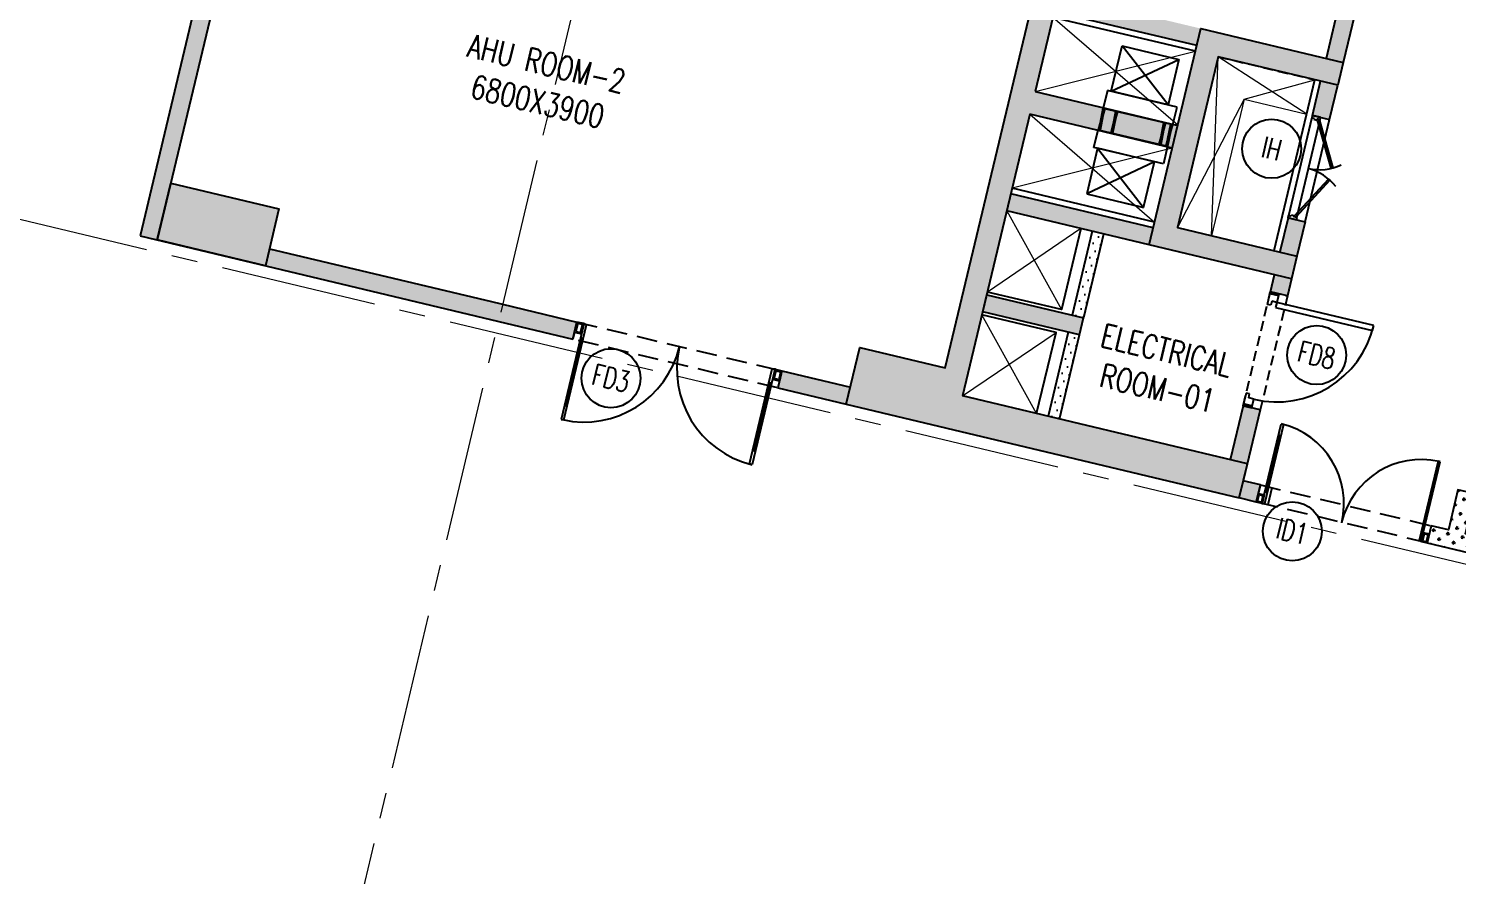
# Model space of a CAD drawing. Header units: millimetres. Extents: x 783817721 to 783927949, y 1443754877 to 1443839643.
# Drawn here: x 783886241 to 783898443, y 1443787315 to 1443794551 of the extents above; entities that cross this region are included whole.
import ezdxf
from ezdxf.enums import TextEntityAlignment as Align

# ---------------------------------------------------------------- set-up
doc = ezdxf.new("R2010")
doc.units = ezdxf.units.MM
doc.header["$LTSCALE"] = 700
doc.header["$PDMODE"] = 32
doc.header["$PDSIZE"] = 0.35
for name, pattern in [('( Hidden )', [0.375, 0.25, -0.125]), ('CENTER2', [28.575, 19.05, -3.175, 3.175, -3.175]), ('HIDDEN', [9.525, 6.35, -3.175]), ('HIDDEN2', [0.1875, 0.125, -0.0625])]:
    doc.linetypes.add(name, pattern=pattern)
doc.layers.get('0').update_dxf_attribs({"linetype": 'CONTINUOUS'})
doc.layers.get('Defpoints').update_dxf_attribs({"linetype": 'CONTINUOUS'})
for name, color, linetype in [('A-BEAM', 8, 'HIDDEN2'), ('A-COL', 31, 'CONTINUOUS'), ('A-DIM-GRID', 3, 'CONTINUOUS'), ('A-DOOR', 1, 'CONTINUOUS'), ('A-HATCH', 8, 'CONTINUOUS'), ('A-LINTEL', 8, 'HIDDEN2'), ('A-LOW WALL HT', 2, 'CONTINUOUS'), ('A-SERVICE', 254, 'HIDDEN'), ('A-SILL', 2, 'CONTINUOUS'), ('A-SILL-XXX', 2, 'CONTINUOUS'), ('A-TAG-DOOR', 2, 'CONTINUOUS'), ('A-TAG-RMNAME', 6, 'CONTINUOUS'), ('A-WALL 150', 6, 'CONTINUOUS')]:
    doc.layers.add(name, color=color, linetype=linetype)
doc.layers.add('A-CUTOUT BELOW', color=8, linetype='HIDDEN', lineweight=5)
doc.layers.add('A-GRID', color=31, linetype='CENTER2', lineweight=5)
doc.styles.add('ROMANS', font='romans.shx')
doc.dimstyles.new('A-DIM-GRID-100', dxfattribs={"dimscale": 100, "dimtxt": 3, "dimasz": 2.25, "dimexe": 0.18, "dimexo": 0, "dimgap": 0.75, "dimtad": 1, "dimdec": 0, "dimzin": 0, "dimdsep": 46, "dimtxsty": 'ROMANS', "dimblk": 'AR-DIM-ARROW', "dimcen": 2, "dimclrd": 256, "dimclre": 8, "dimclrt": 7, "dimaunit": 1, "dimadec": 0, "dimazin": 0, "dimtfac": 1, "dimtdec": 0, "dimtix": 1, "dimtofl": 0, "dimtmove": 2, "dimatfit": 3, "dimldrblk": 'AR-LED-ARROW', "dimfxl": 0.18, "dimtolj": 1, "dimtzin": 0, "dimlwd": -1, "dimlwe": -1, "dimarcsym": 0})
pattern_1 = [(346.5826, (783888814.277, 1443798714.85), (76.50154, 47.03205), [31.75, -95.25]), (76.5826, (783888826.035, 1443798695.726), (-47.03205, 76.50154), [31.75, -95.25])]
pattern_2 = [(346.58264, (783820671.95, 1443800474.845), (45.61811, 54.399454), [0, -63.5])]

# ---------------------------------------------------------------- blocks, each defined once
blk = doc.blocks.new('col-2 -15')
at = {"layer": 'A-COL', "ltscale": 0.1}
h = blk.add_hatch(color=250, dxfattribs=at)
h.dxf.hatch_style = 1
h.paths.add_polyline_path([(68500, 26350), (67750, 26350), (67750, 26850), (68700, 26850), (68700, 16650), (67750, 16650), (67750, 17150), (68500, 17150), (68500, 20700), (68100, 20700), (68100, 22800), (68500, 22800)])
h = blk.add_hatch(color=250, dxfattribs=at)
h.dxf.hatch_style = 1
h.paths.add_polyline_path([(71200, 20275), (70150, 20275), (70150, 18775), (71200, 18775), (71200, 18575), (69950, 18575), (69950, 20475), (71200, 20475)])
h = blk.add_hatch(color=250, dxfattribs=at)
h.dxf.hatch_style = 1
h.paths.add_polyline_path([(68700, 19625), (69950, 19625), (69950, 19425), (68700, 19425)])
h = blk.add_hatch(color=250, dxfattribs=at)
h.dxf.hatch_style = 1
h.paths.add_polyline_path([(62650, 16650), (61700, 16650), (61700, 17150), (62650, 17150)])
h = blk.add_hatch(color=250, dxfattribs=at)
h.dxf.hatch_style = 1
h.paths.add_polyline_path([(71200, 16950), (68700, 16950), (68700, 16650), (71200, 16650)])
for points in [[(67750, 16650), (67750, 17150), (68500, 17150), (68500, 20700), (68100, 20700), (68100, 22800), (68500, 22800), (68500, 26350), (67750, 26350), (67750, 26850), (67750, 26850)], [(68700, 26550), (68700, 19625)], [(68700, 19625), (69950, 19625)], [(68700, 19425), (68700, 16950)], [(69950, 19425), (68700, 19425)], [(67750, 16650), (71200, 16650), (71200, 16950), (68700, 16950)]]:
    blk.add_lwpolyline(points, dxfattribs=at)
for points in [[(71200, 20275), (70150, 20275), (70150, 18775), (71200, 18775), (71200, 18575), (69950, 18575), (69950, 20475), (71200, 20475)], [(62650, 16650), (61700, 16650), (61700, 17150), (62650, 17150)]]:
    blk.add_lwpolyline(points, close=True, dxfattribs=at)
at = {"layer": 'A-GRID', "color": 1, "ltscale": 0.1}
for p, q in [((64700, -5272), (64700, 48139)), ((-3711, 16550), (95724, 16550))]:
    blk.add_line(p, q, dxfattribs=at)
blk = doc.blocks.new('1000 SINGLE 1')
for p, q in [((120, 925), (75, 925)), ((75, 925), (75, 75)), ((120, 75), (120, 925)), ((15, 0), (15, 75)), ((15, 75), (75, 75)), ((75, 75), (75, 30)), ((75, 75), (120, 75)), ((75, 30), (110, 30)), ((110, 30), (110, 0)), ((925, 30), (890, 30)), ((890, 30), (890, 0)), ((985, 75), (925, 75)), ((925, 75), (925, 30)), ((985, 0), (985, 75)), ((110, 0), (15, 0)), ((890, 0), (985, 0))]:
    blk.add_line(p, q)
at = {"color": 8}
for p, q in [((0, 0), (0, 75)), ((0, 75), (15, 75)), ((15, 0), (0, 0)), ((15, 75), (15, 0)), ((1000, 75), (985, 75)), ((985, 75), (985, 0)), ((1000, 0), (1000, 75)), ((985, 0), (1000, 0))]:
    blk.add_line(p, q, dxfattribs=at)
blk.add_arc((75, 75), 850, 0, 90, dxfattribs=at)
blk = doc.blocks.new('IH')
for p, q in [((0, 71), (0, 0)), ((20, 71), (0, 71)), ((0, 0), (20, 0)), ((20, 71), (20, 46)), ((880, 71), (20, 71)), ((20, 46), (30, 46)), ((20, 0), (20, 20)), ((20, 20), (30, 20)), ((20, 0), (883, 0)), ((30, 20), (30, 46)), ((880, 46), (870, 46)), ((870, 20), (870, 46)), ((880, 20), (870, 20)), ((880, 71), (880, 46)), ((880, 71), (900, 71)), ((880, 0), (880, 20)), ((900, 0), (880, 0)), ((900, 71), (900, 0))]:
    blk.add_line(p, q)
for points in [[(29, 51), (22, 64), (396, 273), (403, 260)], [(871, 51), (497, 260), (504, 273), (878, 64)]]:
    blk.add_lwpolyline(points, close=True)
at = {"color": 8}
for centre, radius, start, end in [((20, 64), 430, 0.9012, 39.0954), ((878, 64), 428, 140.7771, 179.1262)]:
    blk.add_arc(centre, radius, start, end, dxfattribs=at)
for centre, start, end in [((23, 71), 0, 180), ((23, 71), 180, 0), ((877, 71), 0, 180), ((877, 71), 180, 0)]:
    blk.add_arc(centre, 1.5, start, end)
blk = doc.blocks.new('1.8 D')
for p, q in [((62, -123), (85, -123)), ((1738, -123), (1715, -123)), ((85, -720), (62, -720)), ((1715, -720), (1738, -720))]:
    blk.add_line(p, q)
at = {"color": 8}
for p, q in [((74, -123), (74, -720)), ((1726, -123), (1726, -717))]:
    blk.add_line(p, q, dxfattribs=at)
for points in [[(1800, -90), (1740, -90), (1740, 0), (1800, 0)], [(0, -90), (60, -90), (60, 0), (0, 0)], [(10, -80), (50, -80), (50, -10), (10, -10)], [(62, -840), (85, -840), (85, -3), (62, -3)], [(1738, -837), (1715, -837), (1715, -3), (1738, -3)], [(1790, -80), (1750, -80), (1750, -10), (1790, -10)]]:
    blk.add_lwpolyline(points, close=True)
for centre in [(63, 0), (1737, 0)]:
    blk.add_circle(centre, 3)
for centre, radius, start, end in [((1742, 2), 842, 179.9183, 269.7136), ((62, -2), 838, 270.8289, 0.1201)]:
    blk.add_arc(centre, radius, start, end, dxfattribs=at)
at = {"layer": 'A-LINTEL', "linetype": '( Hidden )'}
blk.add_lwpolyline([(0, 0), (1800, 0), (1800, -150), (0, -150)], close=True, dxfattribs=at)
blk = doc.blocks.new('1.5m door')
for p, q in [((2519274, -532057), (2519255, -532057)), ((2520632, -532057), (2520651, -532057)), ((2519255, -532555), (2519274, -532555)), ((2520651, -532555), (2520632, -532555))]:
    blk.add_line(p, q)
at = {"color": 8}
for p, q in [((2519264, -532555), (2519264, -532060)), ((2520641, -532555), (2520641, -532057))]:
    blk.add_line(p, q, dxfattribs=at)
for points in [[(2519255, -531960), (2519274, -531960), (2519274, -532655), (2519255, -532655)], [(2520651, -531957), (2520632, -531957), (2520632, -532655), (2520651, -532655)], [(2519203, -532582), (2519253, -532582), (2519253, -532657), (2519203, -532657)], [(2519211, -532590), (2519245, -532590), (2519245, -532649), (2519211, -532649)], [(2520703, -532582), (2520653, -532582), (2520653, -532657), (2520703, -532657)], [(2520695, -532590), (2520661, -532590), (2520661, -532649), (2520695, -532649)]]:
    blk.add_lwpolyline(points, close=True)
for centre in [(2519255, -532657), (2520650, -532657)]:
    blk.add_circle(centre, 2.5)
for centre, radius, start, end in [((2519251, -532659), 702, 359.9183, 89.7136), ((2520651, -532656), 699, 90.829, 180.1201)]:
    blk.add_arc(centre, radius, start, end, dxfattribs=at)
blk = doc.blocks.new('AR-DIM-ARROW')
for p, q in [((-1, 0), (0, 0)), ((0, -0.5), (0, 0.5))]:
    blk.add_line(p, q)
at = {"color": 6}
blk.add_line((-0.354, -0.354), (0.354, 0.354), dxfattribs=at)
blk = doc.blocks.new('*D437')
at = {"layer": 'A-DIM-GRID', "color": 8, "transparency": 16777216}
for p, q in [((783831794, 1443788312), (783832100, 1443789594)), ((783905622, 1443770700), (783905928, 1443771982))]:
    blk.add_line(p, q, dxfattribs=at)
at = {"layer": 'A-DIM-GRID', "transparency": 16777216}
blk.add_line((783905705, 1443772017), (783832315, 1443789524), dxfattribs=at)
at = {"layer": 'Defpoints', "color": 0, "transparency": 16777216}
for p in [(783832096, 1443789577), (783831794, 1443788312, 0), (783905622, 1443770700, 0)]:
    blk.add_point(p, dxfattribs=at)
at = {"layer": 'A-DIM-GRID', "transparency": 16777216, "xscale": 225, "yscale": 225, "zscale": 225}
for p, rotation in [((783832096, 1443789577), 166.5826444062369), ((783905924, 1443771965), 346.5826444062369)]:
    blk.add_blockref('AR-DIM-ARROW', p, dxfattribs=dict(at, rotation=rotation))
at = {"layer": 'A-DIM-GRID', "color": 7, "transparency": 16777216, "insert": (783869062, 1443780989), "char_height": 300, "attachment_point": 5, "rotation": 346.5826, "style": 'ROMANS'}
blk.add_mtext('\\A1;75900', dxfattribs=at)
blk = doc.blocks.new('AR-LED-ARROW')
for p, q in [((0, 0), (-1, 0)), ((-0.354, 0.354), (-0.382, 0.325)), ((0, 0), (-0.382, 0.325)), ((0, 0), (-0.382, -0.325)), ((0, 0), (-0.354, 0.354)), ((0, 0), (-0.354, -0.354)), ((-0.354, -0.354), (-0.382, -0.325))]:
    blk.add_line(p, q)
blk = doc.blocks.new('TAG-DOOR-WINOW')
blk.add_circle((0, 0), 2.8)
at = {"style": 'ROMANS', "width": 0.7}
blk.add_attdef('DW', text='', height=2, dxfattribs=at).set_placement((0, 0), align=Align.MIDDLE_CENTER)
blk = doc.blocks.new('A$C9b6d854f')
at = {"layer": 'A-SERVICE'}
for p, q in [((-9945, 3126), (-10445, 3526)), ((-10445, 3126), (-9945, 3526)), ((-10473, 2846), (-10477, 2971)), ((-10465, 2971), (-10477, 2971)), ((-10468, 2846), (-10472, 2971)), ((-10460, 2971), (-10472, 2971)), ((-10470, 2846), (-10465, 2971)), ((-10465, 2846), (-10460, 2971)), ((-10362, 2846), (-10367, 2971)), ((-10355, 2971), (-10367, 2971)), ((-10357, 2846), (-10362, 2971)), ((-10350, 2971), (-10362, 2971)), ((-10359, 2846), (-10355, 2971)), ((-10354, 2846), (-10350, 2971)), ((-9940, 2846), (-9945, 2971)), ((-9945, 2971), (-9933, 2971)), ((-9935, 2846), (-9940, 2971)), ((-9940, 2971), (-9928, 2971)), ((-9937, 2846), (-9933, 2971)), ((-9932, 2846), (-9928, 2971)), ((-9880, 2846), (-9884, 2971)), ((-9884, 2971), (-9872, 2971)), ((-9875, 2846), (-9879, 2971)), ((-9879, 2971), (-9867, 2971)), ((-9877, 2846), (-9872, 2971)), ((-9872, 2846), (-9867, 2971)), ((-10473, 2906), (-10477, 2781)), ((-10468, 2906), (-10472, 2781)), ((-10470, 2906), (-10465, 2781)), ((-10465, 2906), (-10460, 2781)), ((-10362, 2906), (-10367, 2781)), ((-10357, 2906), (-10362, 2781)), ((-10359, 2906), (-10355, 2781)), ((-10354, 2906), (-10350, 2781)), ((-9940, 2906), (-9945, 2781)), ((-9935, 2906), (-9940, 2781)), ((-9937, 2906), (-9933, 2781)), ((-9932, 2906), (-9928, 2781)), ((-9880, 2906), (-9884, 2781)), ((-9875, 2906), (-9879, 2781)), ((-9877, 2906), (-9872, 2781)), ((-9872, 2906), (-9867, 2781)), ((-10465, 2781), (-10477, 2781)), ((-10460, 2781), (-10472, 2781)), ((-10355, 2781), (-10367, 2781)), ((-10350, 2781), (-10362, 2781)), ((-9945, 2781), (-9933, 2781)), ((-9940, 2781), (-9928, 2781)), ((-9884, 2781), (-9872, 2781)), ((-9879, 2781), (-9867, 2781)), ((-9945, 2626), (-10445, 2226)), ((-10445, 2626), (-9945, 2226)), ((-10190, 2226), (-9990, 2226))]:
    blk.add_line(p, q, dxfattribs=at)
for points in [[(-10445, 3126), (-10445, 3526), (-9945, 3526), (-9945, 3126)], [(-10477, 2971), (-9867, 2971), (-9867, 3126), (-10477, 3126)], [(-10477, 2781), (-9867, 2781), (-9867, 2626), (-10477, 2626)], [(-10445, 2626), (-10445, 2226), (-9945, 2226), (-9945, 2626)]]:
    blk.add_lwpolyline(points, close=True, dxfattribs=at)
blk = doc.blocks.new('A$C3df1e9b8')
at = {"layer": 'A-SERVICE'}
blk.add_blockref('A$C9b6d854f', (75550, -4500), dxfattribs=at)

msp = doc.modelspace()

# ---------------------------------------------------------------- hatches: boundary and pattern name
at = {"layer": 'A-HATCH'}
h = msp.add_hatch(dxfattribs=at)
h.set_pattern_fill('CROSS', color=256, scale=10, angle=0.00004, style=0)
h.set_pattern_definition(pattern_1)
h.paths.add_polyline_path([(783892818.1, 1443801923.4), (783892783.3, 1443801777.5), (783893221, 1443801673.1), (783893255.8, 1443801819)])
h.paths.add_polyline_path([(783887923.6, 1443795843.2), (783888065.5, 1443795809.3), (783888262.8, 1443796636.1), (783888120.8, 1443796670)])
h.paths.add_polyline_path([(783888065.5, 1443795809.3), (783887923.6, 1443795843.2), (783887192.7, 1443792779.2), (783890889, 1443791897.4), (783890923.8, 1443792043.3), (783890194.2, 1443792217.3), (783890159.4, 1443792071.4), (783890256.7, 1443792048.2), (783890159.4, 1443792071.4), (783890194.2, 1443792217.3), (783888297.5, 1443792669.8), (783888262.7, 1443792523.9), (783887338.6, 1443792744.3), (783887373.4, 1443792890.3), (783887369.4, 1443792891.2), (783887472.3, 1443793322.7)])
h.paths.add_polyline_path([(783892783.3, 1443801777.5), (783892818.1, 1443801923.4), (783890629.5, 1443802445.5), (783890594.7, 1443802299.6)])
h.paths.add_polyline_path([(783888898.2, 1443799928.5), (783889044.1, 1443799893.7), (783889589.4, 1443802179.6), (783889670.6, 1443802520), (783889670.6, 1443802520), (783889705.4, 1443802665.9), (783889559.5, 1443802700.7)])
h.paths.add_polyline_path([(783889044.1, 1443799893.7), (783888898.2, 1443799928.5), (783888120.8, 1443796670), (783888262.8, 1443796636.1), (783888754, 1443798677.8)])
h = msp.add_hatch(dxfattribs=at)
h.set_pattern_fill('CROSS', color=256, scale=10, angle=0.00004, style=0)
h.set_pattern_definition(pattern_1)
h.paths.add_polyline_path([(783896863.2, 1443799056.5), (783896085.1, 1443799242.1), (783896050.3, 1443799096.2), (783896828.4, 1443798910.6)])
h.paths.add_polyline_path([(783896091, 1443795603.9), (783895264.2, 1443795801.2), (783895229.4, 1443795655.3), (783896056.2, 1443795458)])
h.paths.add_polyline_path([(783896251, 1443794550.6), (783895035.1, 1443794840.6), (783895000.3, 1443794694.7), (783896216.2, 1443794404.7)])
h.paths.add_polyline_path([(783895844.9, 1443792848.4), (783894629, 1443793138.4), (783894594.2, 1443792992.5), (783895810.1, 1443792702.5)])
h.paths.add_polyline_path([(783895250, 1443792078.4), (783894423.2, 1443792275.6), (783894388.4, 1443792129.7), (783895215.2, 1443791932.5)])
h.paths.add_polyline_path([(783896760, 1443790651.1), (783896614.1, 1443790685.8), (783896759.1, 1443791293.8), (783896613.2, 1443791328.6), (783896503, 1443790866.6), (783896648.9, 1443790831.8), (783896579.3, 1443790539.9), (783896725.2, 1443790505.1)])
h.paths.add_polyline_path([(783893258.3, 1443791486.4), (783892678.6, 1443791624.7), (783892643.8, 1443791478.8), (783893223.5, 1443791340.5)])
h.paths.add_polyline_path([(783897072.4, 1443792606.9), (783897142, 1443792898.8), (783896996.1, 1443792933.6), (783896926.5, 1443792641.7), (783896880.1, 1443792447.2), (783896845.3, 1443792301.3), (783896991.2, 1443792266.5), (783897026, 1443792412.4)])
h.paths.add_polyline_path([(783897611.9, 1443794868.5), (783897466, 1443794903.3), (783897320.9, 1443794295.3), (783897204.9, 1443793809), (783897350.8, 1443793774.2), (783897420.4, 1443794066), (783897432, 1443794114.6)])
h.paths.add_polyline_path([(783897878.7, 1443795987.1), (783897732.8, 1443796021.9), (783897698, 1443795876), (783897843.9, 1443795841.2)])
h = msp.add_hatch(dxfattribs=at)
h.set_pattern_fill('CROSS', color=256, scale=10, angle=0.00004, style=0)
h.set_pattern_definition(pattern_1)
h.paths.add_polyline_path([(783898593.5, 1443790575), (783898446.8, 1443790608.5), (783898365.5, 1443790268), (783898219.6, 1443790302.8), (783898184.9, 1443790157), (783898962.4, 1443789971.4), (783898997.2, 1443790117.3), (783898511.2, 1443790233.3), (783898558.1, 1443790427.7), (783898558.7, 1443790429.1)])
at = {"layer": 'A-LOW WALL HT'}
h = msp.add_hatch(dxfattribs=at)
h.set_pattern_fill('DOTS', color=1, scale=40, angle=0.00004)
h.set_pattern_definition(pattern_2)
h.paths.add_polyline_path([(783895154.5, 1443792099.6), (783895251.8, 1443792076.4), (783895423.2, 1443792794.8), (783895325.9, 1443792818)])
h = msp.add_hatch(dxfattribs=at)
h.set_pattern_fill('DOTS', color=1, scale=40, angle=0.00004)
h.set_pattern_definition(pattern_2)
h.paths.add_polyline_path([(783894946.7, 1443791237.8), (783895043.9, 1443791214.6), (783895215.3, 1443791933), (783895118, 1443791956.2)])

# ---------------------------------------------------------------- linework, layer by layer
at = {"layer": 'A-BEAM'}
msp.add_line((783896399.1, 1443794309.6, 0), (783897225.9, 1443794112.4, 0), dxfattribs=at)
at = {"layer": 'A-CUTOUT BELOW'}
for p, q in [((783896053.7, 1443793723.8, 0), (783894988.7, 1443794646.1, 0)), ((783894837.9, 1443794013.8, 0), (783896204.6, 1443794356.1, 0)), ((783896342.8, 1443792781, 0), (783896399.1, 1443794309.6, 0)), ((783897156.3, 1443793820.6, 0), (783896399.1, 1443794309.6, 0)), ((783896621.3, 1443793948.2, 0), (783897225.9, 1443794112.4, 0)), ((783896621.3, 1443793948.2, 0), (783896051, 1443792850.6, 0)), ((783894791.4, 1443793819.3, 0), (783895856.5, 1443792897, 0)), ((783896007.3, 1443793529.3, 0), (783894640.6, 1443793187, 0)), ((783894594.4, 1443792993.3, 0), (783895061.2, 1443792148.9, 0)), ((783895226.6, 1443792842.4, 0), (783894428.9, 1443792299.7, 0)), ((783894849.4, 1443791261, 0), (783894382.6, 1443792105.4, 0)), ((783894217.1, 1443791411.9, 0), (783895014.8, 1443791954.6, 0))]:
    msp.add_line(p, q, dxfattribs=at)
at = {"layer": 'A-CUTOUT BELOW', "color": 2}
for p, q in [((783897225.9, 1443794112.4, 0), (783896399.1, 1443794309.6, 0)), ((783897156.3, 1443793820.6, 0), (783897225.9, 1443794112.4, 0)), ((783896621.3, 1443793948.2, 0), (783896342.8, 1443792781, 0)), ((783896621.3, 1443793948.2, 0), (783897156.3, 1443793820.6, 0))]:
    msp.add_line(p, q, dxfattribs=at)
at = {"layer": 'A-LINTEL', "elevation": 0}
msp.add_lwpolyline([(783896759.1, 1443791293.8), (783896613.2, 1443791328.6), (783896845.3, 1443792301.3), (783896991.2, 1443792266.5)], close=True, dxfattribs=at)
at = {"layer": 'A-LINTEL', "linetype": '( Hidden )', "elevation": 0}
msp.add_lwpolyline([(783896760, 1443790651.1), (783898219.1, 1443790303), (783898184.3, 1443790157.1), (783896725.2, 1443790505.1)], close=True, dxfattribs=at)
at = {"layer": 'A-LOW WALL HT'}
for p, q in [((783895323.7, 1443792818.5, 0), (783895152.7, 1443792101.6, 0)), ((783895421, 1443792795.3, 0), (783895250, 1443792078.4, 0)), ((783895117.9, 1443791955.7, 0), (783894946.7, 1443791237.8, 0)), ((783895043.9, 1443791214.6, 0), (783895215.2, 1443791932.5, 0))]:
    msp.add_line(p, q, dxfattribs=at)
at = {"layer": 'A-SILL'}
for p, q in [((783896204.6, 1443794356.1, 0), (783894988.7, 1443794646.1, 0)), ((783895856.5, 1443792897, 0), (783894640.6, 1443793187, 0))]:
    msp.add_line(p, q, dxfattribs=at)
at = {"layer": 'A-SILL', "elevation": 0}
for points in [[(783895226.6, 1443792842.3), (783895061.2, 1443792148.9), (783894428.9, 1443792299.7)], [(783894849.4, 1443791261.2), (783895014.8, 1443791954.6), (783894382.6, 1443792105.4)]]:
    msp.add_lwpolyline(points, dxfattribs=at)
at = {"layer": 'A-SILL-XXX'}
msp.add_line((783896877.8, 1443792653.3, 0), (783897225.9, 1443794112.4, 0), dxfattribs=at)
at = {"layer": 'A-SILL-XXX', "elevation": 0}
msp.add_lwpolyline([(783897142, 1443792898.8), (783897350.8, 1443793774.2)], dxfattribs=at)
at = {"layer": 'A-WALL 150'}
for p, q in [((783889559.5, 1443802700.7, 0), (783887192.7, 1443792779.2, 0)), ((783887999.9, 1443795516.6, 0), (783887338.6, 1443792744.3, 0)), ((783897466, 1443794903.3, 0), (783897320.9, 1443794295.3, 0)), ((783897611.9, 1443794868.5, 0), (783897466.9, 1443794260.5, 0)), ((783896216.2, 1443794404.7, 0), (783895000.3, 1443794694.7, 0)), ((783897431.8, 1443794113.6, 0), (783897432, 1443794114.6, 0)), ((783897204.9, 1443793809, 0), (783897274.5, 1443794100.8, 0)), ((783897350.8, 1443793774.2, 0), (783897420.4, 1443794066, 0)), ((783897204.9, 1443793809, 0), (783897350.8, 1443793774.2, 0)), ((783895844.9, 1443792848.4, 0), (783894629, 1443793138.4, 0)), ((783895810.1, 1443792702.5, 0), (783894594.2, 1443792992.5, 0)), ((783896996.1, 1443792933.6, 0), (783896926.5, 1443792641.7, 0)), ((783896996.1, 1443792933.6, 0), (783897142, 1443792898.8, 0)), ((783897142, 1443792898.8, 0), (783897072.4, 1443792606.9, 0)), ((783887192.7, 1443792779.2, 0), (783890889, 1443791897.4, 0)), ((783888297.5, 1443792669.8, 0), (783890194.2, 1443792217.3, 0)), ((783896845.3, 1443792301.3, 0), (783896880.1, 1443792447.2, 0)), ((783897026, 1443792412.4, 0), (783896991.2, 1443792266.5, 0)), ((783896991.2, 1443792266.5, 0), (783896845.3, 1443792301.3, 0)), ((783890194.2, 1443792217.3, 0), (783890923.8, 1443792043.3, 0)), ((783890923.8, 1443792043.3, 0), (783890889, 1443791897.4, 0)), ((783895215.2, 1443791932.5, 0), (783895250, 1443792078.4, 0)), ((783892674.6, 1443791625.6, 0), (783892639.8, 1443791479.7, 0)), ((783892674.6, 1443791625.6, 0), (783893258.3, 1443791486.4, 0)), ((783892639.8, 1443791479.7, 0), (783893223.5, 1443791340.5, 0)), ((783896613.2, 1443791328.6, 0), (783896503, 1443790866.6, 0)), ((783896759.1, 1443791293.8, 0), (783896613.2, 1443791328.6, 0)), ((783896759.1, 1443791293.8, 0), (783896614.1, 1443790685.8, 0)), ((783896760, 1443790651.1, 0), (783896614.1, 1443790685.8, 0)), ((783896760, 1443790651.1, 0), (783896725.2, 1443790505.1, 0)), ((783896857.3, 1443790627.8, 0), (783896822.5, 1443790481.9, 0)), ((783896725.2, 1443790505.1, 0), (783896579.3, 1443790539.9, 0))]:
    msp.add_line(p, q, dxfattribs=at)
at = {"layer": 'A-WALL 150', "elevation": 0}
for points in [[(783895215.2, 1443791932.5), (783894388.4, 1443792129.7), (783894423.2, 1443792275.6), (783895250, 1443792078.4)], [(783898593.5, 1443790575), (783898446.8, 1443790608.5), (783898365.5, 1443790268), (783898219.6, 1443790302.8), (783898184.9, 1443790157), (783898962.4, 1443789971.4), (783898997.2, 1443790117.3), (783898511.2, 1443790233.3), (783898558.1, 1443790427.7), (783898558.7, 1443790429.1), (783898593.5, 1443790575)]]:
    msp.add_lwpolyline(points, dxfattribs=at)

# ---------------------------------------------------------------- block references
at = {"rotation": 346.5826028830894}
msp.add_blockref('A$C3df1e9b8', (783832476.5, 1443810458.2, 0), dxfattribs=at)
at = {"layer": 'A-COL', "rotation": 346.5826406508676}
msp.add_blockref('col-2 -15', (783823459.1, 1443790865.8, 0), dxfattribs=at)
at = {"layer": 'A-DOOR'}
for name, p, rotation in [('IH', (783897204.9, 1443793809, 0), 256.5826409073954), ('1000 SINGLE 1', (783896845.3, 1443792301.3, 0), 256.5826408006851), ('1.8 D', (783890923.8, 1443792043.3, 0), 346.5826406504963), ('1.5m door', (781569882.1, 1444893187.1, 0), 346.5826152677811)]:
    msp.add_blockref(name, p, dxfattribs=dict(at, rotation=rotation))
at = {"layer": 'A-TAG-DOOR'}
ref = msp.add_blockref('TAG-DOOR-WINOW', (783896855.8, 1443793523.5, 0), dxfattribs=dict(at, xscale=90, yscale=90, zscale=90, rotation=346.582640520484))
ref.add_attrib('DW', 'IH', dxfattribs={"layer": '0', "color": 6, "height": 180, "rotation": 346.58264, "style": 'ROMANS', "width": 0.7}).set_placement((783896855.8, 1443793523.5, 0), align=Align.MIDDLE_CENTER)
ref = msp.add_blockref('TAG-DOOR-WINOW', (783897240.6, 1443791760.4, 0), dxfattribs=dict(at, xscale=90, yscale=90, zscale=90, rotation=346.582640520484))
ref.add_attrib('DW', 'FD8', dxfattribs={"layer": '0', "color": 6, "height": 180, "rotation": 346.58264, "style": 'ROMANS', "width": 0.7}).set_placement((783897240.6, 1443791760.4, 0), align=Align.MIDDLE_CENTER)
ref = msp.add_blockref('TAG-DOOR-WINOW', (783891213.8, 1443791563.5, 0), dxfattribs=dict(at, xscale=90, yscale=90, zscale=90, rotation=166.582640668163))
ref.add_attrib('DW', 'FD3', dxfattribs={"layer": '0', "color": 6, "height": 180, "rotation": 346.58264, "style": 'ROMANS', "width": 0.7}).set_placement((783891213.8, 1443791563.5, 0), align=Align.MIDDLE_CENTER)
ref = msp.add_blockref('TAG-DOOR-WINOW', (783897032.4, 1443790255.1, 0), dxfattribs=dict(at, xscale=90, yscale=90, zscale=90, rotation=166.582640668163))
ref.add_attrib('DW', 'ID1', dxfattribs={"layer": '0', "color": 6, "height": 180, "rotation": 346.58264, "style": 'ROMANS', "width": 0.7}).set_placement((783897032.4, 1443790255.1, 0), align=Align.MIDDLE_CENTER)

# ---------------------------------------------------------------- texts
at = {"layer": 'A-TAG-RMNAME', "char_height": 200, "width": 5004.414, "attachment_point": 1, "rotation": 346.58264, "style": 'ROMANS'}
for s, insert in [('\\pxi-3,l4,qc,t4;{\\W0.75;AHU ROOM-2\\P6800X3900}', (783888157.1, 1443794952.5, 0)), ('\\pxi-3,l4,qc,t4;{\\W0.75;ELECTRICAL \\PROOM-01}', (783893452.4, 1443792502.4, 0))]:
    msp.add_mtext(s, dxfattribs=dict(at, insert=insert))

# ---------------------------------------------------------------- dimensions: what is measured, and where the dimension line sits
at = {"layer": 'A-DIM-GRID'}
dim = msp.add_linear_dim(base=(783832095.7, 1443789576.6, 0), p1=(783905622.4, 1443770700, 0), p2=(783831794.1, 1443788312.1, 0), angle=346.58264, dimstyle='A-DIM-GRID-100', dxfattribs=at)
dim.commit()
dim.dimension.update_dxf_attribs({"geometry": '*D437', "text_midpoint": (783869062.1, 1443780989.4, 0)})

doc.saveas('drawing.dxf')
